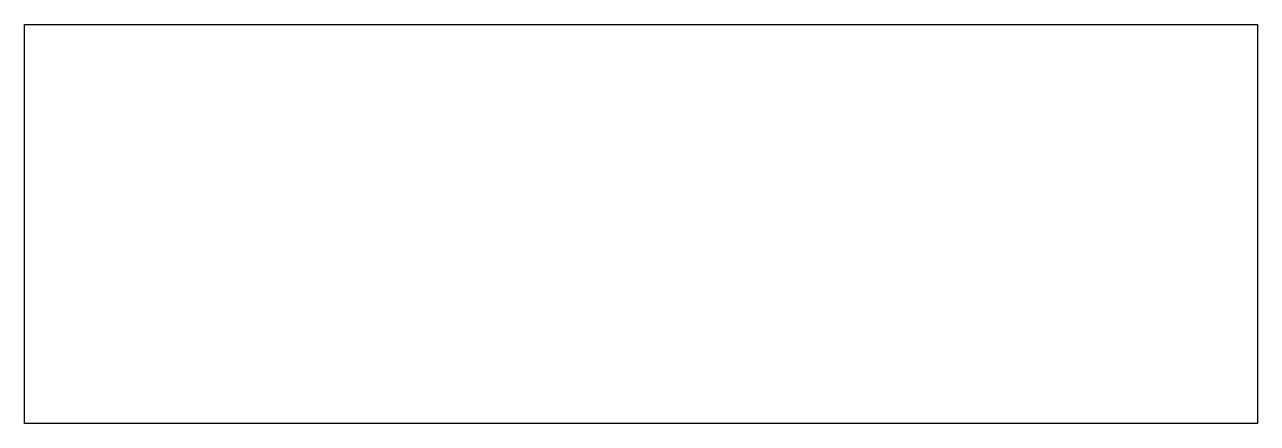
# Model space of a CAD drawing. Header units: millimetres. Extents: x 0 to 380, y 0 to 123.
import ezdxf

# ---------------------------------------------------------------- set-up
doc = ezdxf.new("R2010")
doc.units = ezdxf.units.MM
doc.layers.add('IMAGE', color=7, linetype='Continuous')
picture_1 = doc.add_image_def('image1.png', size_in_pixel=(2972, 962))

msp = doc.modelspace()

# ---------------------------------------------------------------- pictures from other files: only their frames are drawn
at = {"layer": 'IMAGE'}
image = msp.add_image(picture_1, insert=(0, 0), size_in_units=(380, 123), dxfattribs=at)

doc.saveas('drawing.dxf')
